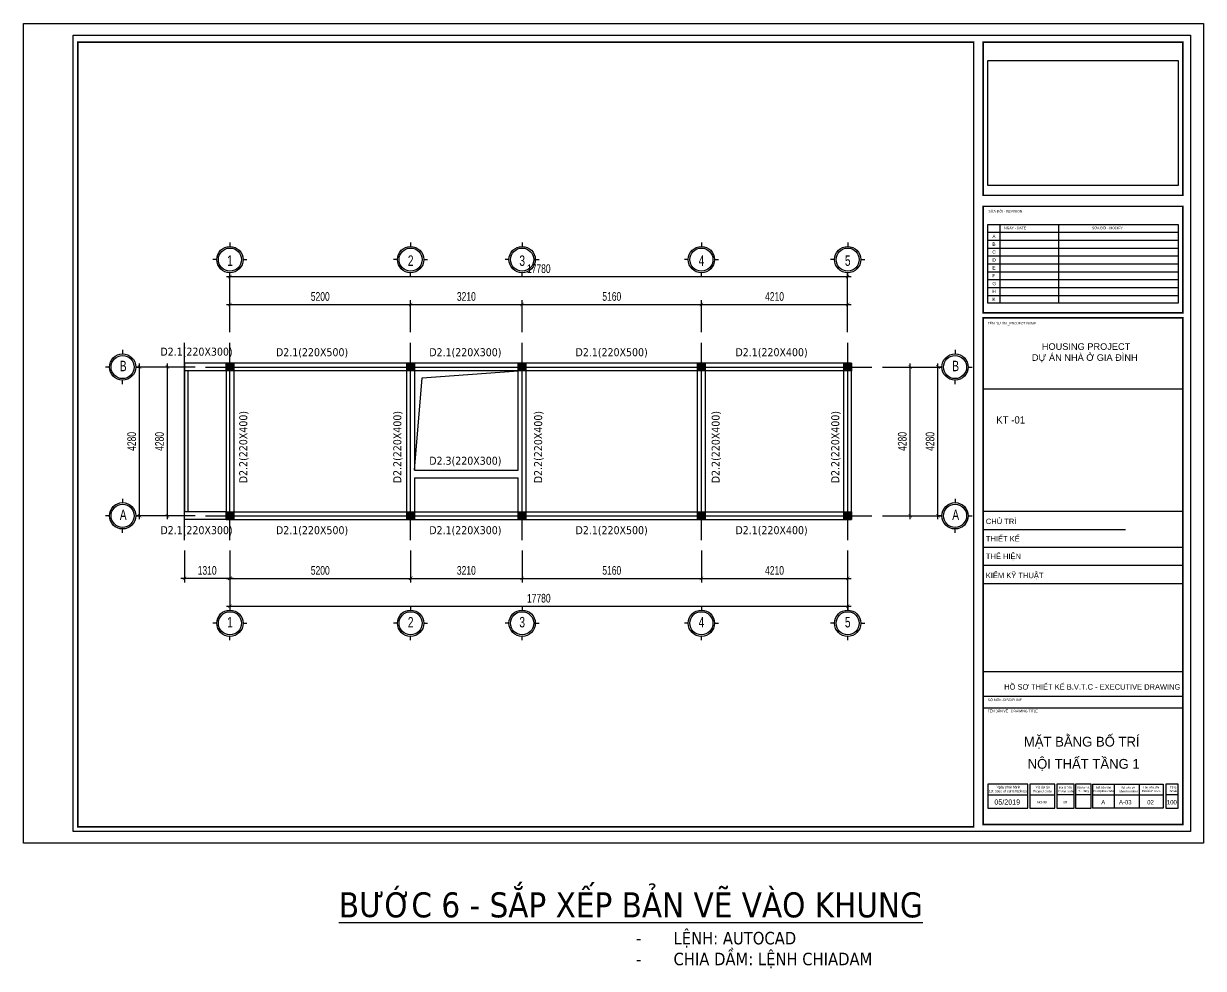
# Model space of a CAD drawing. Header units: inches. Extents: x 442278 to 842836, y -356313 to 59457.
# Drawn here: x 730625 to 764583, y -93785 to -66608 of the extents above; entities that cross this region are included whole.
import ezdxf
from ezdxf.enums import TextEntityAlignment as Align

# ---------------------------------------------------------------- set-up
doc = ezdxf.new("R2010")
doc.units = ezdxf.units.IN
doc.header["$LTSCALE"] = 250
doc.header["$MEASUREMENT"] = 0
doc.linetypes.add('CENTER', pattern=[50.8, 31.75, -6.35, 6.35, -6.35])
for name, color, linetype in [('-KHAO-5000-TEXT', 7, 'Continuous'), ('3', 9, 'Continuous'), ('gsgsdfg', 31, 'Continuous'), ('khungbve', 7, 'Continuous'), ('LA.BT', 7, 'Continuous'), ('LA.DIM', 251, 'Continuous'), ('LA.KHAC', 252, 'Continuous'), ('LA.TEXT', 60, 'Continuous'), ('LA.TRUC', 251, 'CENTER'), ('NETTHAY', 8, 'Continuous'), ('NTHAY', 8, 'Continuous'), ('t', 153, 'Continuous'), ('TEXT', 7, 'Continuous'), ('XDIT-BT', 7, 'Continuous'), ('XDIT-MANH', 252, 'Continuous')]:
    doc.layers.add(name, color=color, linetype=linetype)
doc.styles.add('AVANTH', font='')
doc.styles.add('M1', font='')
doc.styles.add('S.STEXT', font='arial.ttf', dxfattribs={"width": 0.7})
doc.styles.add('SWIS721', font='swiss.ttf')
doc.styles.add('VnAvantH', font='', dxfattribs={"width": 0.7})
doc.styles.add('XREF_ISO_A1_VER$0$SWIS721', font='swiss.ttf')
doc.styles.get('AVANTH').set_extended_font_data('.VnAvantH')
doc.styles.get('M1').set_extended_font_data('.VnAvantH')
doc.styles.get('VnAvantH').set_extended_font_data('.VnAvantH')
doc.dimstyles.new('S.DIM100', dxfattribs={"dimtxt": 250, "dimasz": 100, "dimexe": 120, "dimexo": 0, "dimgap": 100, "dimtad": 1, "dimdec": 0, "dimzin": 13, "dimdsep": 46, "dimtxsty": 'S.STEXT', "dimblk": 'ARCHTICK', "dimblk1": 'ARCHTICK', "dimcen": 0, "dimdle": 100, "dimclrd": 251, "dimclre": 251, "dimclrt": 60, "dimadec": 0, "dimazin": 0, "dimtfac": 1, "dimtdec": 0, "dimtix": 1, "dimtmove": 2, "dimatfit": 3, "dimfxl": 1, "dimtolj": 1, "dimtzin": 13, "dimarcsym": 0})

# ---------------------------------------------------------------- blocks, each defined once
blk = doc.blocks.new('KHUNG CHUAN SEICO')
at = {"layer": 'DEFPOINTS', "lineweight": -3, "ltscale": 2000}
blk.add_lwpolyline([(0, 397.16), (572.13, 397.16), (572.13, 0), (0, 0)], close=True, dxfattribs=at)
at = {"layer": 'gsgsdfg'}
blk.add_lwpolyline([(0, 397.16), (572.13, 397.16), (572.13, 0), (0, 0)], close=True, dxfattribs=at)
blk.add_lwpolyline([(0, 397.16), (572.13, 397.16), (572.13, 0), (0, 0)], close=True, dxfattribs=at)
at = {"layer": 'khungbve', "color": 7}
for p, q in [((465.32, 160.79), (562.18, 160.79)), ((465.32, 143.49), (562.18, 143.49)), ((465.32, 134.68), (562.18, 134.68)), ((465.32, 125.87), (562.18, 125.87)), ((465.32, 125.87), (562.18, 125.87)), ((465.32, 125.87), (562.18, 125.87))]:
    blk.add_line(p, q, dxfattribs=at)
at = {"layer": 'khungbve', "linetype": 'Continuous', "ltscale": 15}
blk.add_line((465.32, 151.98), (534.43, 151.98), dxfattribs=at)
at = {"layer": 'NETTHAY', "ltscale": 0.5}
for points, const_width in [([(26.26, 388.15), (460.75, 388.15), (460.75, 7.88), (26.26, 7.88), (26.26, 388.51)], 0.743), ([(465.32, 388.15), (562.18, 388.15), (562.18, 313.94), (465.32, 313.94), (465.32, 388.51)], 0.74), ([(465.32, 308.63), (562.18, 308.63), (562.18, 256.95), (465.32, 256.95), (465.32, 309)], 0.74), ([(465.32, 254.56), (562.18, 254.56), (562.18, 9.02), (465.32, 9.02), (465.32, 254.56)], 0.74)]:
    blk.add_lwpolyline(points, dxfattribs=dict(at, const_width=const_width))
at = {"layer": 'NTHAY', "lineweight": -3, "ltscale": 2000}
for p, q in [((473.5, 261.64), (473.5, 299.84)), ((502.03, 261.64), (502.03, 299.84)), ((467.64, 296.02), (559.96, 296.02)), ((467.64, 292.2), (559.96, 292.2)), ((467.64, 288.38), (559.96, 288.38)), ((467.64, 284.56), (559.96, 284.56)), ((467.64, 280.74), (559.96, 280.74)), ((467.64, 276.92), (559.96, 276.92)), ((467.64, 273.1), (559.96, 273.1)), ((467.64, 269.28), (559.96, 269.28)), ((467.64, 265.46), (559.96, 265.46)), ((562.18, 83.01), (465.32, 83.01)), ((465.32, 71.23), (562.18, 71.23)), ((562.18, 65.43), (465.32, 65.43)), ((467.54, 23.38), (487.01, 23.38)), ((487.99, 23.38), (500.13, 23.38)), ((509.43, 23.38), (501.12, 23.38)), ((517.65, 23.38), (510.09, 23.38)), ((518.31, 28.54), (518.31, 16.88)), ((518.31, 23.38), (552.56, 23.38)), ((528.91, 28.54), (528.91, 16.88)), ((540.91, 28.54), (540.91, 16.88)), ((559.96, 23.38), (553.87, 23.38))]:
    blk.add_line(p, q, dxfattribs=at)
for points in [[(24.06, 391.61), (565.91, 391.61), (565.91, 5.55), (24.06, 5.55)], [(467.54, 379.35), (559.96, 379.35), (559.96, 318.63), (467.54, 318.63)], [(467.54, 299.84), (559.96, 299.84), (559.96, 261.64), (467.54, 261.64)], [(562.18, 254.56), (465.32, 254.56), (465.32, 220.15), (562.18, 220.15)], [(487.01, 28.54), (467.54, 28.54), (467.54, 16.88), (487.01, 16.88)], [(500.13, 28.54), (487.99, 28.54), (487.99, 16.88), (500.13, 16.88)], [(501.12, 16.88), (509.43, 16.88), (509.43, 28.54), (501.12, 28.54)], [(510.09, 16.88), (517.65, 16.88), (517.65, 28.54), (510.09, 28.54)], [(553.87, 16.88), (559.96, 16.88), (559.96, 28.54), (553.87, 28.54)]]:
    blk.add_lwpolyline(points, close=True, dxfattribs=at)
at = {"layer": 'NTHAY', "lineweight": -3, "ltscale": 2000, "const_width": 0.329}
blk.add_lwpolyline([(465.32, 308.63), (562.18, 308.63), (562.18, 256.95), (465.32, 256.95)], close=True, dxfattribs=at)
at = {"layer": 'NTHAY', "lineweight": -3, "ltscale": 2000}
blk.add_lwpolyline([(518.31, 28.54), (552.56, 28.54), (552.56, 16.88), (518.31, 16.88)], dxfattribs=at)
at = {"layer": '-KHAO-5000-TEXT', "linetype": 'Continuous', "ltscale": 15, "style": 'AVANTH', "oblique": 360}
for s, height, p in [('chñ tr×', 2.644, (466.64, 155.94)), ('THIÕT KÕ', 2.644, (466.64, 147.49)), ('thÓ hiÖn', 2.644, (466.64, 139)), ('KIÓM Kü THUËT', 2.6441, (466.59, 129.72))]:
    blk.add_text(s, height=height, rotation=360, dxfattribs=at).set_placement(p, align=Align.MIDDLE_LEFT)
at = {"layer": '3', "ltscale": 0.5, "style": 'VnAvantH'}
for tag, height, p in [('DRAWING1', 4.75, (514.01, 46.77)), ('DRAWING2', 4.75, (514.07, 36.02)), ('DATE', 2.5, (477.02, 18.64))]:
    blk.add_attdef(tag, text='', height=height, dxfattribs=at).set_placement(p, align=Align.CENTER)
at = {"layer": 't', "lineweight": -3}
for s, insert, char_height, width, attachment_point, style in [('{\\fArial|b0|i0|c0|p34;SỬA ĐỔI - REVISION}', (467.85, 306.8), 1.1889, 39.4464, 1, 'XREF_ISO_A1_VER$0$SWIS721'), ('{\\fArial|b0|i0|c0|p34;NGÀY - DATE}', (475.53, 298.7), 1.1889, 39.4464, 1, 'XREF_ISO_A1_VER$0$SWIS721'), ('{\\fArial|b0|i0|c0|p34;SỬA ĐỔI - MODIFY}', (518.05, 298.7), 1.1889, 39.4464, 1, 'XREF_ISO_A1_VER$0$SWIS721'), ('{\\f.VnArialH|b0|i0|c0|p34;a}', (469.81, 294.91), 1.6436, 39.4464, 1, 'XREF_ISO_A1_VER$0$SWIS721'), ('{\\fArial|b0|i0|c0|p34;TÊN DỰ ÁN _PROJECT NAME}', (467.56, 252.53), 1.1889, 39.4464, 1, 'XREF_ISO_A1_VER$0$SWIS721'), ('{\\fArial|b0|i0|c0|p34; HOUSING PROJECT\\PDỰ ÁN NHÀ Ở GIA ĐÌNH}', (514.6, 242.24), 3.1952, 131.0539, 2, 'XREF_ISO_A1_VER$0$SWIS721'), ('{\\fArial|b0|i0|c0|p34;BỘ\\f.VnArial NarrowH|b0|i0|c0|p34; \\fArial|b0|i0|c0|p34;MÔN-DISCIPLINE}', (467.63, 69.99), 1.1889, 39.4464, 1, 'XREF_ISO_A1_VER$0$SWIS721'), ('{\\fArial|b0|i0|c0|p34;TÊN BẢN VẼ - DRAWING TITLE}', (467.58, 64.59), 1.1834, 31.9189, 1, 'XREF_ISO_A1_VER$0$SWIS721'), ('{\\fArial|b0|i0|c0|p34;Mã dự án\\PProject code}', (494.14, 25.95), 1.1834, 16.9056, 5, 'XREF_ISO_A1_VER$0$SWIS721'), ('{\\fArial|b0|i0|c0|p34;Mã G\\fArial|b0|i0|c238|p34;ĐTK\\PPh\\fArial|b0|i0|c0|p34;ase code}', (505.32, 25.94), 1.0519, 16.9056, 5, 'XREF_ISO_A1_VER$0$SWIS721'), ('{\\fArial|b0|i0|c0|p34;Khố\\fArial|b0|i0|c238|p34;i nh\\fArial|b0|i0|c0|p34;à\\fArial|b0|i0|c238|p34;\\PBuilding}', (513.92, 25.94), 1.0519, 16.9056, 5, 'XREF_ISO_A1_VER$0$SWIS721'), ('{\\fArial|b0|i0|c0|p34;Mã\\fArial|b0|i0|c238|p34; b\\fArial|b0|i0|c0|p34;ộ\\fArial|b0|i0|c238|p34; m\\fArial|b0|i0|c0|p34;ô\\fArial|b0|i0|c238|p34;n\\PD\\fArial|b0|i0|c0|p34;iscipline code}', (523.78, 25.94), 1.0519, 16.9056, 5, 'XREF_ISO_A1_VER$0$SWIS721'), ('{\\fArial|b0|i0|c0|p34;Số bản vẽ\\PSheet number}', (535.7, 25.94), 1.0519, 16.9056, 5, 'XREF_ISO_A1_VER$0$SWIS721'), ('{\\fArial|b0|i0|c0|p34;Lầ\\fArial|b0|i0|c238|p34;n s\\fArial|b0|i0|c0|p34;ử\\fArial|b0|i0|c238|p34;a đ\\fArial|b0|i0|c0|p34;ổi\\PRevision code}', (546.82, 26.1), 1.0519, 16.9056, 5, 'XREF_ISO_A1_VER$0$SWIS721'), ('{\\fArial|b0|i0|c0|p34;Tỷ lệ\\PScale}', (557.54, 26.1), 1.0519, 16.9056, 5, 'XREF_ISO_A1_VER$0$SWIS721'), ('{\\fArial|b0|i0|c0|p34;NO-98}', (493.89, 19.79), 1.1834, 16.9056, 5, 'XREF_ISO_A1_VER$0$SWIS721'), ('{\\fArial|b0|i0|c0|p34;89}', (505.22, 19.79), 1.1834, 16.9056, 5, 'XREF_ISO_A1_VER$0$SWIS721'), ('{\\fArial|b0|i0|c0|p34;A}', (523.56, 19.79), 2.0709, 16.9056, 5, 'SWIS721'), ('{\\fArial|b0|i0|c0|p34;A-03}', (534.24, 19.79), 2.0709, 16.9056, 5, 'SWIS721'), ('{\\fArial|b0|i0|c0|p34;02}', (546.51, 19.79), 2.0709, 16.9056, 5, 'SWIS721'), ('{\\fArial|b0|i0|c0|p34;100}', (556.83, 19.79), 2.0709, 16.9056, 5, 'SWIS721')]:
    blk.add_mtext(s, dxfattribs=dict(at, insert=insert, char_height=char_height, width=width, attachment_point=attachment_point, style=style))
at = {"layer": 't', "lineweight": 9, "char_height": 1.6436, "width": 39.4464, "attachment_point": 1, "style": 'XREF_ISO_A1_VER$0$SWIS721'}
for s, insert in [('{\\f.VnArialH|b0|i0|c0|p34;c}', (469.81, 287.27)), ('{\\f.VnArialH|b0|i0|c0|p34;b}', (469.81, 291.09)), ('{\\f.VnArialH|b0|i0|c0|p34;d}', (469.81, 283.45)), ('{\\f.VnArialH|b0|i0|c0|p34;e}', (469.81, 279.63)), ('{\\f.VnArialH|b0|i0|c0|p34;f}', (469.81, 275.81)), ('{\\f.VnArialH|b0|i0|c0|p34;g}', (469.81, 271.99)), ('{\\f.VnArialH|b0|i0|c0|p34;h}', (469.81, 268.17)), ('{\\f.VnArialH|b0|i0|c0|p34;k}', (469.81, 264.35))]:
    blk.add_mtext(s, dxfattribs=dict(at, insert=insert))
at = {"layer": 't', "lineweight": -3, "insert": (477.52, 26), "char_height": 1.1834, "attachment_point": 5, "style": 'XREF_ISO_A1_VER$0$SWIS721'}
blk.add_mtext('Ngày phát hành\\P1st issue of current phase', dxfattribs=at)
at = {"layer": 'TEXT', "lineweight": -3, "style": 'M1'}
blk.add_text('hå s¬ thiÕt kÕ b.v.t.c - executive drawing', height=2.6298, dxfattribs=at).set_placement((475.54, 74.37))
blk = doc.blocks.new('_ArchTick')
at = {"color": 0, "linetype": 'ByBlock', "const_width": 0.15}
blk.add_lwpolyline([(-0.5, -0.5), (0.5, 0.5)], dxfattribs=at)
blk = doc.blocks.new('*D739')
at = {"layer": 'DEFPOINTS', "color": 0, "transparency": 16777216}
for p in [(734764, -76486), (735564, -76486), (735564, -80766)]:
    blk.add_point(p, dxfattribs=at)
at = {"layer": 'LA.DIM', "color": 251, "lineweight": -2, "transparency": 16777216}
for p, q in [((734764, -80866), (734764, -76386)), ((735564, -76486), (734644, -76486)), ((735564, -80766), (734644, -80766))]:
    blk.add_line(p, q, dxfattribs=at)
at = {"layer": 'LA.DIM', "color": 251, "lineweight": -2, "transparency": 16777216, "xscale": 100, "yscale": 100, "zscale": 100}
for p, rotation in [((734764, -76486), 90), ((734764, -80766), 270)]:
    blk.add_blockref('_ArchTick', p, dxfattribs=dict(at, rotation=rotation))
at = {"layer": 'LA.DIM', "color": 60, "transparency": 16777216, "insert": (734537, -78626), "char_height": 250, "attachment_point": 5, "rotation": 90, "style": 'S.STEXT'}
blk.add_mtext('\\A1;4280', dxfattribs=at)
blk = doc.blocks.new('*D740')
at = {"layer": 'DEFPOINTS', "color": 0, "transparency": 16777216}
for p in [(733964, -76486), (735564, -76486), (735564, -80766)]:
    blk.add_point(p, dxfattribs=at)
at = {"layer": 'LA.DIM', "color": 251, "lineweight": -2, "transparency": 16777216}
for p, q in [((733964, -80866), (733964, -76386)), ((735564, -76486), (733844, -76486)), ((735564, -80766), (733844, -80766))]:
    blk.add_line(p, q, dxfattribs=at)
at = {"layer": 'LA.DIM', "color": 251, "lineweight": -2, "transparency": 16777216, "xscale": 100, "yscale": 100, "zscale": 100}
for p, rotation in [((733964, -76486), 90), ((733964, -80766), 270)]:
    blk.add_blockref('_ArchTick', p, dxfattribs=dict(at, rotation=rotation))
at = {"layer": 'LA.DIM', "color": 60, "transparency": 16777216, "insert": (733737, -78626), "char_height": 250, "attachment_point": 5, "rotation": 90, "style": 'S.STEXT'}
blk.add_mtext('\\A1;4280', dxfattribs=at)
blk = doc.blocks.new('*D741')
at = {"layer": 'DEFPOINTS', "color": 0, "transparency": 16777216}
for p in [(755344, -76486), (756144, -76486), (755344, -80766)]:
    blk.add_point(p, dxfattribs=at)
at = {"layer": 'LA.DIM', "color": 251, "lineweight": -2, "transparency": 16777216}
for p, q in [((756144, -80866), (756144, -76386)), ((755344, -76486), (756264, -76486)), ((755344, -80766), (756264, -80766))]:
    blk.add_line(p, q, dxfattribs=at)
at = {"layer": 'LA.DIM', "color": 251, "lineweight": -2, "transparency": 16777216, "xscale": 100, "yscale": 100, "zscale": 100}
for p, rotation in [((756144, -76486), 90), ((756144, -80766), 270)]:
    blk.add_blockref('_ArchTick', p, dxfattribs=dict(at, rotation=rotation))
at = {"layer": 'LA.DIM', "color": 60, "transparency": 16777216, "insert": (755917, -78626), "char_height": 250, "attachment_point": 5, "rotation": 90, "style": 'S.STEXT'}
blk.add_mtext('\\A1;4280', dxfattribs=at)
blk = doc.blocks.new('*D742')
at = {"layer": 'DEFPOINTS', "color": 0, "transparency": 16777216}
for p in [(755344, -76486), (756944, -76486), (755344, -80766)]:
    blk.add_point(p, dxfattribs=at)
at = {"layer": 'LA.DIM', "color": 251, "lineweight": -2, "transparency": 16777216}
for p, q in [((756944, -80866), (756944, -76386)), ((755344, -76486), (757064, -76486)), ((755344, -80766), (757064, -80766))]:
    blk.add_line(p, q, dxfattribs=at)
at = {"layer": 'LA.DIM', "color": 251, "lineweight": -2, "transparency": 16777216, "xscale": 100, "yscale": 100, "zscale": 100}
for p, rotation in [((756944, -76486), 90), ((756944, -80766), 270)]:
    blk.add_blockref('_ArchTick', p, dxfattribs=dict(at, rotation=rotation))
at = {"layer": 'LA.DIM', "color": 60, "transparency": 16777216, "insert": (756717, -78626), "char_height": 250, "attachment_point": 5, "rotation": 90, "style": 'S.STEXT'}
blk.add_mtext('\\A1;4280', dxfattribs=at)
blk = doc.blocks.new('*D723')
at = {"layer": 'DEFPOINTS', "color": 0, "transparency": 16777216}
for p in [(736564, -81766), (741764, -81766), (741764, -82566)]:
    blk.add_point(p, dxfattribs=at)
at = {"layer": 'LA.DIM', "color": 251, "lineweight": -2, "transparency": 16777216}
for p, q in [((736564, -81766), (736564, -82686)), ((741764, -81766), (741764, -82686)), ((736464, -82566), (741864, -82566))]:
    blk.add_line(p, q, dxfattribs=at)
at = {"layer": 'LA.DIM', "color": 251, "lineweight": -2, "transparency": 16777216, "xscale": 100, "yscale": 100, "zscale": 100, "rotation": 180}
blk.add_blockref('_ArchTick', (736564, -82566), dxfattribs=at)
at = {"layer": 'LA.DIM', "color": 251, "lineweight": -2, "transparency": 16777216, "xscale": 100, "yscale": 100, "zscale": 100}
blk.add_blockref('_ArchTick', (741764, -82566), dxfattribs=at)
at = {"layer": 'LA.DIM', "color": 60, "transparency": 16777216, "insert": (739164, -82338), "char_height": 250, "attachment_point": 5, "style": 'S.STEXT'}
blk.add_mtext('\\A1;5200', dxfattribs=at)
blk = doc.blocks.new('*D724')
at = {"layer": 'DEFPOINTS', "color": 0, "transparency": 16777216}
for p in [(736564, -81766), (754344, -81766), (754344, -83366)]:
    blk.add_point(p, dxfattribs=at)
at = {"layer": 'LA.DIM', "color": 251, "lineweight": -2, "transparency": 16777216}
for p, q in [((736564, -81766), (736564, -83486)), ((754344, -81766), (754344, -83486)), ((736464, -83366), (754444, -83366))]:
    blk.add_line(p, q, dxfattribs=at)
at = {"layer": 'LA.DIM', "color": 251, "lineweight": -2, "transparency": 16777216, "xscale": 100, "yscale": 100, "zscale": 100, "rotation": 180}
blk.add_blockref('_ArchTick', (736564, -83366), dxfattribs=at)
at = {"layer": 'LA.DIM', "color": 251, "lineweight": -2, "transparency": 16777216, "xscale": 100, "yscale": 100, "zscale": 100}
blk.add_blockref('_ArchTick', (754344, -83366), dxfattribs=at)
at = {"layer": 'LA.DIM', "color": 60, "transparency": 16777216, "insert": (745454, -83138), "char_height": 250, "attachment_point": 5, "style": 'S.STEXT'}
blk.add_mtext('\\A1;17780', dxfattribs=at)
blk = doc.blocks.new('*D725')
at = {"layer": 'DEFPOINTS', "color": 0, "transparency": 16777216}
for p in [(741764, -74686), (736564, -75486), (741764, -75486)]:
    blk.add_point(p, dxfattribs=at)
at = {"layer": 'LA.DIM', "color": 251, "lineweight": -2, "transparency": 16777216}
for p, q in [((736464, -74686), (741864, -74686)), ((736564, -75486), (736564, -74566)), ((741764, -75486), (741764, -74566))]:
    blk.add_line(p, q, dxfattribs=at)
at = {"layer": 'LA.DIM', "color": 251, "lineweight": -2, "transparency": 16777216, "xscale": 100, "yscale": 100, "zscale": 100, "rotation": 180}
blk.add_blockref('_ArchTick', (736564, -74686), dxfattribs=at)
at = {"layer": 'LA.DIM', "color": 251, "lineweight": -2, "transparency": 16777216, "xscale": 100, "yscale": 100, "zscale": 100}
blk.add_blockref('_ArchTick', (741764, -74686), dxfattribs=at)
at = {"layer": 'LA.DIM', "color": 60, "transparency": 16777216, "insert": (739164, -74458), "char_height": 250, "attachment_point": 5, "style": 'S.STEXT'}
blk.add_mtext('\\A1;5200', dxfattribs=at)
blk = doc.blocks.new('*D726')
at = {"layer": 'DEFPOINTS', "color": 0, "transparency": 16777216}
for p in [(754344, -73886), (736564, -75486), (754344, -75486)]:
    blk.add_point(p, dxfattribs=at)
at = {"layer": 'LA.DIM', "color": 251, "lineweight": -2, "transparency": 16777216}
for p, q in [((736464, -73886), (754444, -73886)), ((736564, -75486), (736564, -73766)), ((754344, -75486), (754344, -73766))]:
    blk.add_line(p, q, dxfattribs=at)
at = {"layer": 'LA.DIM', "color": 251, "lineweight": -2, "transparency": 16777216, "xscale": 100, "yscale": 100, "zscale": 100, "rotation": 180}
blk.add_blockref('_ArchTick', (736564, -73886), dxfattribs=at)
at = {"layer": 'LA.DIM', "color": 251, "lineweight": -2, "transparency": 16777216, "xscale": 100, "yscale": 100, "zscale": 100}
blk.add_blockref('_ArchTick', (754344, -73886), dxfattribs=at)
at = {"layer": 'LA.DIM', "color": 60, "transparency": 16777216, "insert": (745454, -73658), "char_height": 250, "attachment_point": 5, "style": 'S.STEXT'}
blk.add_mtext('\\A1;17780', dxfattribs=at)
blk = doc.blocks.new('*D727')
at = {"layer": 'DEFPOINTS', "color": 0, "transparency": 16777216}
for p in [(741764, -81766), (744974, -81766), (744974, -82566)]:
    blk.add_point(p, dxfattribs=at)
at = {"layer": 'LA.DIM', "color": 251, "lineweight": -2, "transparency": 16777216}
for p, q in [((741764, -81766), (741764, -82686)), ((744974, -81766), (744974, -82686)), ((741664, -82566), (745074, -82566))]:
    blk.add_line(p, q, dxfattribs=at)
at = {"layer": 'LA.DIM', "color": 251, "lineweight": -2, "transparency": 16777216, "xscale": 100, "yscale": 100, "zscale": 100, "rotation": 180}
blk.add_blockref('_ArchTick', (741764, -82566), dxfattribs=at)
at = {"layer": 'LA.DIM', "color": 251, "lineweight": -2, "transparency": 16777216, "xscale": 100, "yscale": 100, "zscale": 100}
blk.add_blockref('_ArchTick', (744974, -82566), dxfattribs=at)
at = {"layer": 'LA.DIM', "color": 60, "transparency": 16777216, "insert": (743369, -82338), "char_height": 250, "attachment_point": 5, "style": 'S.STEXT'}
blk.add_mtext('\\A1;3210', dxfattribs=at)
blk = doc.blocks.new('*D728')
at = {"layer": 'DEFPOINTS', "color": 0, "transparency": 16777216}
for p in [(736564, -81766), (754344, -81766), (754344, -83366)]:
    blk.add_point(p, dxfattribs=at)
at = {"layer": 'LA.DIM', "color": 251, "lineweight": -2, "transparency": 16777216}
for p, q in [((736564, -81766), (736564, -83486)), ((754344, -81766), (754344, -83486)), ((736464, -83366), (754444, -83366))]:
    blk.add_line(p, q, dxfattribs=at)
at = {"layer": 'LA.DIM', "color": 251, "lineweight": -2, "transparency": 16777216, "xscale": 100, "yscale": 100, "zscale": 100, "rotation": 180}
blk.add_blockref('_ArchTick', (736564, -83366), dxfattribs=at)
at = {"layer": 'LA.DIM', "color": 251, "lineweight": -2, "transparency": 16777216, "xscale": 100, "yscale": 100, "zscale": 100}
blk.add_blockref('_ArchTick', (754344, -83366), dxfattribs=at)
at = {"layer": 'LA.DIM', "color": 60, "transparency": 16777216, "insert": (745454, -83138), "char_height": 250, "attachment_point": 5, "style": 'S.STEXT'}
blk.add_mtext('\\A1;17780', dxfattribs=at)
blk = doc.blocks.new('*D729')
at = {"layer": 'DEFPOINTS', "color": 0, "transparency": 16777216}
for p in [(744974, -74686), (741764, -75486), (744974, -75486)]:
    blk.add_point(p, dxfattribs=at)
at = {"layer": 'LA.DIM', "color": 251, "lineweight": -2, "transparency": 16777216}
for p, q in [((741664, -74686), (745074, -74686)), ((741764, -75486), (741764, -74566)), ((744974, -75486), (744974, -74566))]:
    blk.add_line(p, q, dxfattribs=at)
at = {"layer": 'LA.DIM', "color": 251, "lineweight": -2, "transparency": 16777216, "xscale": 100, "yscale": 100, "zscale": 100, "rotation": 180}
blk.add_blockref('_ArchTick', (741764, -74686), dxfattribs=at)
at = {"layer": 'LA.DIM', "color": 251, "lineweight": -2, "transparency": 16777216, "xscale": 100, "yscale": 100, "zscale": 100}
blk.add_blockref('_ArchTick', (744974, -74686), dxfattribs=at)
at = {"layer": 'LA.DIM', "color": 60, "transparency": 16777216, "insert": (743369, -74458), "char_height": 250, "attachment_point": 5, "style": 'S.STEXT'}
blk.add_mtext('\\A1;3210', dxfattribs=at)
blk = doc.blocks.new('*D730')
at = {"layer": 'DEFPOINTS', "color": 0, "transparency": 16777216}
for p in [(754344, -73886), (736564, -75486), (754344, -75486)]:
    blk.add_point(p, dxfattribs=at)
at = {"layer": 'LA.DIM', "color": 251, "lineweight": -2, "transparency": 16777216}
for p, q in [((736464, -73886), (754444, -73886)), ((736564, -75486), (736564, -73766)), ((754344, -75486), (754344, -73766))]:
    blk.add_line(p, q, dxfattribs=at)
at = {"layer": 'LA.DIM', "color": 251, "lineweight": -2, "transparency": 16777216, "xscale": 100, "yscale": 100, "zscale": 100, "rotation": 180}
blk.add_blockref('_ArchTick', (736564, -73886), dxfattribs=at)
at = {"layer": 'LA.DIM', "color": 251, "lineweight": -2, "transparency": 16777216, "xscale": 100, "yscale": 100, "zscale": 100}
blk.add_blockref('_ArchTick', (754344, -73886), dxfattribs=at)
at = {"layer": 'LA.DIM', "color": 60, "transparency": 16777216, "insert": (745454, -73658), "char_height": 250, "attachment_point": 5, "style": 'S.STEXT'}
blk.add_mtext('\\A1;17780', dxfattribs=at)
blk = doc.blocks.new('*D731')
at = {"layer": 'DEFPOINTS', "color": 0, "transparency": 16777216}
for p in [(744974, -81766), (750134, -81766), (750134, -82566)]:
    blk.add_point(p, dxfattribs=at)
at = {"layer": 'LA.DIM', "color": 251, "lineweight": -2, "transparency": 16777216}
for p, q in [((744974, -81766), (744974, -82686)), ((750134, -81766), (750134, -82686)), ((744874, -82566), (750234, -82566))]:
    blk.add_line(p, q, dxfattribs=at)
at = {"layer": 'LA.DIM', "color": 251, "lineweight": -2, "transparency": 16777216, "xscale": 100, "yscale": 100, "zscale": 100, "rotation": 180}
blk.add_blockref('_ArchTick', (744974, -82566), dxfattribs=at)
at = {"layer": 'LA.DIM', "color": 251, "lineweight": -2, "transparency": 16777216, "xscale": 100, "yscale": 100, "zscale": 100}
blk.add_blockref('_ArchTick', (750134, -82566), dxfattribs=at)
at = {"layer": 'LA.DIM', "color": 60, "transparency": 16777216, "insert": (747554, -82338), "char_height": 250, "attachment_point": 5, "style": 'S.STEXT'}
blk.add_mtext('\\A1;5160', dxfattribs=at)
blk = doc.blocks.new('*D732')
at = {"layer": 'DEFPOINTS', "color": 0, "transparency": 16777216}
for p in [(736564, -81766), (754344, -81766), (754344, -83366)]:
    blk.add_point(p, dxfattribs=at)
at = {"layer": 'LA.DIM', "color": 251, "lineweight": -2, "transparency": 16777216}
for p, q in [((736564, -81766), (736564, -83486)), ((754344, -81766), (754344, -83486)), ((736464, -83366), (754444, -83366))]:
    blk.add_line(p, q, dxfattribs=at)
at = {"layer": 'LA.DIM', "color": 251, "lineweight": -2, "transparency": 16777216, "xscale": 100, "yscale": 100, "zscale": 100, "rotation": 180}
blk.add_blockref('_ArchTick', (736564, -83366), dxfattribs=at)
at = {"layer": 'LA.DIM', "color": 251, "lineweight": -2, "transparency": 16777216, "xscale": 100, "yscale": 100, "zscale": 100}
blk.add_blockref('_ArchTick', (754344, -83366), dxfattribs=at)
at = {"layer": 'LA.DIM', "color": 60, "transparency": 16777216, "insert": (745454, -83138), "char_height": 250, "attachment_point": 5, "style": 'S.STEXT'}
blk.add_mtext('\\A1;17780', dxfattribs=at)
blk = doc.blocks.new('*D733')
at = {"layer": 'DEFPOINTS', "color": 0, "transparency": 16777216}
for p in [(750134, -74686), (744974, -75486), (750134, -75486)]:
    blk.add_point(p, dxfattribs=at)
at = {"layer": 'LA.DIM', "color": 251, "lineweight": -2, "transparency": 16777216}
for p, q in [((744874, -74686), (750234, -74686)), ((744974, -75486), (744974, -74566)), ((750134, -75486), (750134, -74566))]:
    blk.add_line(p, q, dxfattribs=at)
at = {"layer": 'LA.DIM', "color": 251, "lineweight": -2, "transparency": 16777216, "xscale": 100, "yscale": 100, "zscale": 100, "rotation": 180}
blk.add_blockref('_ArchTick', (744974, -74686), dxfattribs=at)
at = {"layer": 'LA.DIM', "color": 251, "lineweight": -2, "transparency": 16777216, "xscale": 100, "yscale": 100, "zscale": 100}
blk.add_blockref('_ArchTick', (750134, -74686), dxfattribs=at)
at = {"layer": 'LA.DIM', "color": 60, "transparency": 16777216, "insert": (747554, -74458), "char_height": 250, "attachment_point": 5, "style": 'S.STEXT'}
blk.add_mtext('\\A1;5160', dxfattribs=at)
blk = doc.blocks.new('*D734')
at = {"layer": 'DEFPOINTS', "color": 0, "transparency": 16777216}
for p in [(754344, -73886), (736564, -75486), (754344, -75486)]:
    blk.add_point(p, dxfattribs=at)
at = {"layer": 'LA.DIM', "color": 251, "lineweight": -2, "transparency": 16777216}
for p, q in [((736464, -73886), (754444, -73886)), ((736564, -75486), (736564, -73766)), ((754344, -75486), (754344, -73766))]:
    blk.add_line(p, q, dxfattribs=at)
at = {"layer": 'LA.DIM', "color": 251, "lineweight": -2, "transparency": 16777216, "xscale": 100, "yscale": 100, "zscale": 100, "rotation": 180}
blk.add_blockref('_ArchTick', (736564, -73886), dxfattribs=at)
at = {"layer": 'LA.DIM', "color": 251, "lineweight": -2, "transparency": 16777216, "xscale": 100, "yscale": 100, "zscale": 100}
blk.add_blockref('_ArchTick', (754344, -73886), dxfattribs=at)
at = {"layer": 'LA.DIM', "color": 60, "transparency": 16777216, "insert": (745454, -73658), "char_height": 250, "attachment_point": 5, "style": 'S.STEXT'}
blk.add_mtext('\\A1;17780', dxfattribs=at)
blk = doc.blocks.new('*D735')
at = {"layer": 'DEFPOINTS', "color": 0, "transparency": 16777216}
for p in [(750134, -81766), (754344, -81766), (754344, -82566)]:
    blk.add_point(p, dxfattribs=at)
at = {"layer": 'LA.DIM', "color": 251, "lineweight": -2, "transparency": 16777216}
for p, q in [((750134, -81766), (750134, -82686)), ((754344, -81766), (754344, -82686)), ((750034, -82566), (754444, -82566))]:
    blk.add_line(p, q, dxfattribs=at)
at = {"layer": 'LA.DIM', "color": 251, "lineweight": -2, "transparency": 16777216, "xscale": 100, "yscale": 100, "zscale": 100, "rotation": 180}
blk.add_blockref('_ArchTick', (750134, -82566), dxfattribs=at)
at = {"layer": 'LA.DIM', "color": 251, "lineweight": -2, "transparency": 16777216, "xscale": 100, "yscale": 100, "zscale": 100}
blk.add_blockref('_ArchTick', (754344, -82566), dxfattribs=at)
at = {"layer": 'LA.DIM', "color": 60, "transparency": 16777216, "insert": (752239, -82338), "char_height": 250, "attachment_point": 5, "style": 'S.STEXT'}
blk.add_mtext('\\A1;4210', dxfattribs=at)
blk = doc.blocks.new('*D736')
at = {"layer": 'DEFPOINTS', "color": 0, "transparency": 16777216}
for p in [(736564, -81766), (754344, -81766), (754344, -83366)]:
    blk.add_point(p, dxfattribs=at)
at = {"layer": 'LA.DIM', "color": 251, "lineweight": -2, "transparency": 16777216}
for p, q in [((736564, -81766), (736564, -83486)), ((754344, -81766), (754344, -83486)), ((736464, -83366), (754444, -83366))]:
    blk.add_line(p, q, dxfattribs=at)
at = {"layer": 'LA.DIM', "color": 251, "lineweight": -2, "transparency": 16777216, "xscale": 100, "yscale": 100, "zscale": 100, "rotation": 180}
blk.add_blockref('_ArchTick', (736564, -83366), dxfattribs=at)
at = {"layer": 'LA.DIM', "color": 251, "lineweight": -2, "transparency": 16777216, "xscale": 100, "yscale": 100, "zscale": 100}
blk.add_blockref('_ArchTick', (754344, -83366), dxfattribs=at)
at = {"layer": 'LA.DIM', "color": 60, "transparency": 16777216, "insert": (745454, -83138), "char_height": 250, "attachment_point": 5, "style": 'S.STEXT'}
blk.add_mtext('\\A1;17780', dxfattribs=at)
blk = doc.blocks.new('*D737')
at = {"layer": 'DEFPOINTS', "color": 0, "transparency": 16777216}
for p in [(754344, -74686), (750134, -75486), (754344, -75486)]:
    blk.add_point(p, dxfattribs=at)
at = {"layer": 'LA.DIM', "color": 251, "lineweight": -2, "transparency": 16777216}
for p, q in [((750034, -74686), (754444, -74686)), ((750134, -75486), (750134, -74566)), ((754344, -75486), (754344, -74566))]:
    blk.add_line(p, q, dxfattribs=at)
at = {"layer": 'LA.DIM', "color": 251, "lineweight": -2, "transparency": 16777216, "xscale": 100, "yscale": 100, "zscale": 100, "rotation": 180}
blk.add_blockref('_ArchTick', (750134, -74686), dxfattribs=at)
at = {"layer": 'LA.DIM', "color": 251, "lineweight": -2, "transparency": 16777216, "xscale": 100, "yscale": 100, "zscale": 100}
blk.add_blockref('_ArchTick', (754344, -74686), dxfattribs=at)
at = {"layer": 'LA.DIM', "color": 60, "transparency": 16777216, "insert": (752239, -74458), "char_height": 250, "attachment_point": 5, "style": 'S.STEXT'}
blk.add_mtext('\\A1;4210', dxfattribs=at)
blk = doc.blocks.new('*D738')
at = {"layer": 'DEFPOINTS', "color": 0, "transparency": 16777216}
for p in [(754344, -73886), (736564, -75486), (754344, -75486)]:
    blk.add_point(p, dxfattribs=at)
at = {"layer": 'LA.DIM', "color": 251, "lineweight": -2, "transparency": 16777216}
for p, q in [((736464, -73886), (754444, -73886)), ((736564, -75486), (736564, -73766)), ((754344, -75486), (754344, -73766))]:
    blk.add_line(p, q, dxfattribs=at)
at = {"layer": 'LA.DIM', "color": 251, "lineweight": -2, "transparency": 16777216, "xscale": 100, "yscale": 100, "zscale": 100, "rotation": 180}
blk.add_blockref('_ArchTick', (736564, -73886), dxfattribs=at)
at = {"layer": 'LA.DIM', "color": 251, "lineweight": -2, "transparency": 16777216, "xscale": 100, "yscale": 100, "zscale": 100}
blk.add_blockref('_ArchTick', (754344, -73886), dxfattribs=at)
at = {"layer": 'LA.DIM', "color": 60, "transparency": 16777216, "insert": (745454, -73658), "char_height": 250, "attachment_point": 5, "style": 'S.STEXT'}
blk.add_mtext('\\A1;17780', dxfattribs=at)
blk = doc.blocks.new('*D743')
at = {"layer": 'DEFPOINTS', "color": 0, "transparency": 16777216}
for p in [(735254, -81766), (736564, -81766), (735254, -82566)]:
    blk.add_point(p, dxfattribs=at)
at = {"layer": 'LA.DIM', "color": 251, "lineweight": -2, "transparency": 16777216}
for p, q in [((735254, -81766), (735254, -82686)), ((736564, -81766), (736564, -82686)), ((736664, -82566), (735154, -82566))]:
    blk.add_line(p, q, dxfattribs=at)
at = {"layer": 'LA.DIM', "color": 251, "lineweight": -2, "transparency": 16777216, "xscale": 100, "yscale": 100, "zscale": 100, "rotation": 180}
blk.add_blockref('_ArchTick', (735254, -82566), dxfattribs=at)
at = {"layer": 'LA.DIM', "color": 251, "lineweight": -2, "transparency": 16777216, "xscale": 100, "yscale": 100, "zscale": 100}
blk.add_blockref('_ArchTick', (736564, -82566), dxfattribs=at)
at = {"layer": 'LA.DIM', "color": 60, "transparency": 16777216, "insert": (735909, -82338), "char_height": 250, "attachment_point": 5, "style": 'S.STEXT'}
blk.add_mtext('\\A1;1310', dxfattribs=at)

msp = doc.modelspace()

# ---------------------------------------------------------------- hatches: boundary and pattern name
at = {"layer": 'LA.KHAC'}
for points in [[(736454.63, -76596.04), (736454.63, -76376.04), (736674.63, -76376.04), (736674.63, -76596.04)], [(741654.63, -76596.04), (741654.63, -76376.04), (741874.63, -76376.04), (741874.63, -76596.04)], [(744864.63, -76596.04), (744864.63, -76376.04), (745084.63, -76376.04), (745084.63, -76596.04)], [(750024.63, -76596.04), (750024.63, -76376.04), (750244.63, -76376.04), (750244.63, -76596.04)], [(754234.63, -76596.04), (754234.63, -76376.04), (754454.63, -76376.04), (754454.63, -76596.04)], [(736454.63, -80876.04), (736454.63, -80656.04), (736674.63, -80656.04), (736674.63, -80876.04)], [(741654.63, -80876.04), (741654.63, -80656.04), (741874.63, -80656.04), (741874.63, -80876.04)], [(744864.63, -80876.04), (744864.63, -80656.04), (745084.63, -80656.04), (745084.63, -80876.04)], [(750024.63, -80876.04), (750024.63, -80656.04), (750244.63, -80656.04), (750244.63, -80876.04)], [(754234.63, -80876.04), (754234.63, -80656.04), (754454.63, -80656.04), (754454.63, -80876.04)]]:
    msp.add_hatch(color=256, dxfattribs=at).paths.add_polyline_path(points, flags=16)

# ---------------------------------------------------------------- linework, layer by layer
at = {"layer": 'LA.BT'}
for points in [[(736454.63, -76596.04), (736454.63, -76376.04), (736674.63, -76376.04), (736674.63, -76596.04)], [(741654.63, -76596.04), (741654.63, -76376.04), (741874.63, -76376.04), (741874.63, -76596.04)], [(744864.63, -76596.04), (744864.63, -76376.04), (745084.63, -76376.04), (745084.63, -76596.04)], [(750024.63, -76596.04), (750024.63, -76376.04), (750244.63, -76376.04), (750244.63, -76596.04)], [(754234.63, -76596.04), (754234.63, -76376.04), (754454.63, -76376.04), (754454.63, -76596.04)], [(736454.63, -80876.04), (736454.63, -80656.04), (736674.63, -80656.04), (736674.63, -80876.04)], [(741654.63, -80876.04), (741654.63, -80656.04), (741874.63, -80656.04), (741874.63, -80876.04)], [(744864.63, -80876.04), (744864.63, -80656.04), (745084.63, -80656.04), (745084.63, -80876.04)], [(750024.63, -80876.04), (750024.63, -80656.04), (750244.63, -80656.04), (750244.63, -80876.04)], [(754234.63, -80876.04), (754234.63, -80656.04), (754454.63, -80656.04), (754454.63, -80876.04)]]:
    msp.add_lwpolyline(points, close=True, dxfattribs=at)
at = {"layer": 'LA.TRUC', "ltscale": 30}
for p, q in [((735254.29, -81466.04), (735254.29, -75786.04)), ((736564.29, -81466.04), (736564.29, -75786.04)), ((741764.29, -81466.04), (741764.29, -75786.04)), ((744974.29, -81466.04), (744974.29, -75786.04)), ((750134.29, -81466.04), (750134.29, -75786.04)), ((754344.29, -81466.04), (754344.29, -75786.04)), ((735864.29, -76486.04), (755044.29, -76486.04)), ((735864.29, -80766.04), (755044.29, -80766.04))]:
    msp.add_line(p, q, dxfattribs=at)
at = {"layer": 'XDIT-BT'}
for p, q in [((754454.29, -76376.04), (735254.29, -76376.04)), ((735254.29, -76376.04), (735254.29, -76596.04)), ((754454.29, -80876.04), (754454.29, -76376.04)), ((736454.29, -76596.04), (735254.29, -76596.04)), ((735254.29, -76596.04), (735254.29, -80656.04)), ((735354.29, -76596.04), (735354.29, -80656.04)), ((736454.29, -76596.04), (736454.29, -80656.04)), ((741874.29, -79456.04), (744864.29, -79456.04)), ((741874.29, -79676.04), (744864.29, -79676.04)), ((736454.29, -80656.04), (735254.29, -80656.04)), ((735254.29, -80876.04), (735254.29, -80656.04)), ((736454.29, -80876.04), (735254.29, -80876.04)), ((736454.29, -80876.04), (754454.29, -80876.04))]:
    msp.add_line(p, q, dxfattribs=at)
for points in [[(736674.29, -80656.04), (741654.29, -80656.04), (741654.29, -76596.04), (736674.29, -76596.04)], [(745084.29, -80656.04), (750024.29, -80656.04), (750024.29, -76596.04), (745084.29, -76596.04)], [(750244.29, -80656.04), (754234.29, -80656.04), (754234.29, -76596.04), (750244.29, -76596.04)]]:
    msp.add_lwpolyline(points, close=True, dxfattribs=at)
for points in [[(744864.29, -79456.04), (744864.29, -76596.04), (741874.29, -76596.04), (741874.29, -79456.04)], [(741874.29, -79676.04), (741874.29, -80656.04), (744864.29, -80656.04), (744864.29, -79676.04)]]:
    msp.add_lwpolyline(points, dxfattribs=at)
at = {"layer": 'XDIT-BT', "linetype": 'Continuous'}
for centre in [(736564.29, -73396.27), (741764.29, -73396.27), (744974.29, -73396.27), (750134.29, -73396.27), (754344.29, -73396.27), (733474.52, -76486.04), (757434.52, -76486.04), (733474.52, -80766.04), (757434.52, -80766.04), (736564.29, -83856.27), (741764.29, -83856.27), (744974.29, -83856.27), (750134.29, -83856.27), (754344.29, -83856.27)]:
    msp.add_circle(centre, 332.64, dxfattribs=at)
at = {"layer": 'XDIT-MANH', "linetype": 'Continuous'}
for p, q in [((736564.29, -72906.04), (736564.29, -73017.99)), ((741764.29, -72906.04), (741764.29, -73017.99)), ((744974.29, -72906.04), (744974.29, -73017.99)), ((750134.29, -72906.04), (750134.29, -73017.99)), ((754344.29, -72906.04), (754344.29, -73017.99)), ((736186.02, -73396.27), (736074.07, -73396.27)), ((736942.57, -73396.27), (737054.52, -73396.27)), ((741386.02, -73396.27), (741274.07, -73396.27)), ((742142.57, -73396.27), (742254.52, -73396.27)), ((744596.02, -73396.27), (744484.07, -73396.27)), ((745352.57, -73396.27), (745464.52, -73396.27)), ((749756.02, -73396.27), (749644.07, -73396.27)), ((750512.57, -73396.27), (750624.52, -73396.27)), ((753966.02, -73396.27), (753854.07, -73396.27)), ((754722.57, -73396.27), (754834.52, -73396.27)), ((736564.29, -73886.49), (736564.29, -73774.54)), ((741764.29, -73886.49), (741764.29, -73774.54)), ((744974.29, -73886.49), (744974.29, -73774.54)), ((750134.29, -73886.49), (750134.29, -73774.54)), ((754344.29, -73886.49), (754344.29, -73774.54)), ((733474.52, -75995.82), (733474.52, -76107.77)), ((757434.52, -75995.82), (757434.52, -76107.77)), ((733096.24, -76486.04), (732984.29, -76486.04)), ((733852.79, -76486.04), (733964.74, -76486.04)), ((757056.24, -76486.04), (756944.29, -76486.04)), ((757812.79, -76486.04), (757924.74, -76486.04)), ((733474.52, -76976.27), (733474.52, -76864.32)), ((757434.52, -76976.27), (757434.52, -76864.32)), ((733474.52, -80275.82), (733474.52, -80387.77)), ((757434.52, -80275.82), (757434.52, -80387.77)), ((733096.24, -80766.04), (732984.29, -80766.04)), ((733852.79, -80766.04), (733964.74, -80766.04)), ((757056.24, -80766.04), (756944.29, -80766.04)), ((757812.79, -80766.04), (757924.74, -80766.04)), ((733474.52, -81256.27), (733474.52, -81144.32)), ((757434.52, -81256.27), (757434.52, -81144.32)), ((736564.29, -83366.04), (736564.29, -83477.99)), ((741764.29, -83366.04), (741764.29, -83477.99)), ((744974.29, -83366.04), (744974.29, -83477.99)), ((750134.29, -83366.04), (750134.29, -83477.99)), ((754344.29, -83366.04), (754344.29, -83477.99)), ((736186.02, -83856.27), (736074.07, -83856.27)), ((736942.57, -83856.27), (737054.52, -83856.27)), ((741386.02, -83856.27), (741274.07, -83856.27)), ((742142.57, -83856.27), (742254.52, -83856.27)), ((744596.02, -83856.27), (744484.07, -83856.27)), ((745352.57, -83856.27), (745464.52, -83856.27)), ((749756.02, -83856.27), (749644.07, -83856.27)), ((750512.57, -83856.27), (750624.52, -83856.27)), ((753966.02, -83856.27), (753854.07, -83856.27)), ((754722.57, -83856.27), (754834.52, -83856.27)), ((736564.29, -84346.49), (736564.29, -84234.54)), ((741764.29, -84346.49), (741764.29, -84234.54)), ((744974.29, -84346.49), (744974.29, -84234.54)), ((750134.29, -84346.49), (750134.29, -84234.54)), ((754344.29, -84346.49), (754344.29, -84234.54))]:
    msp.add_line(p, q, dxfattribs=at)
at = {"layer": 'XDIT-MANH'}
for p, q in [((742100.89, -76796.27), (744864.29, -76596.04)), ((741874.29, -79456.04), (742100.89, -76796.27))]:
    msp.add_line(p, q, dxfattribs=at)
at = {"layer": 'XDIT-MANH', "linetype": 'Continuous'}
for centre in [(736564.29, -73396.27), (741764.29, -73396.27), (744974.29, -73396.27), (750134.29, -73396.27), (754344.29, -73396.27), (733474.52, -76486.04), (757434.52, -76486.04), (733474.52, -80766.04), (757434.52, -80766.04), (736564.29, -83856.27), (741764.29, -83856.27), (744974.29, -83856.27), (750134.29, -83856.27), (754344.29, -83856.27)]:
    msp.add_circle(centre, 378.28, dxfattribs=at)

# ---------------------------------------------------------------- block references
at = {"layer": 'LA.DIM'}
ref = msp.add_blockref('KHUNG CHUAN SEICO', (730625.15, -90180.34), dxfattribs=dict(at, xscale=59.35300561240523, yscale=59.35300561205079, zscale=59.35300561188299))
ref.add_attrib('DRAWING1', 'mÆt b»ng bè trÝ ', dxfattribs={"layer": '3', "ltscale": 0.5, "height": 281.9268, "style": 'VnAvantH'}).set_placement((761133.44, -87404.26), align=Align.CENTER)
ref.add_attrib('DRAWING2', 'néi thÊt tÇng 1', dxfattribs={"layer": '3', "ltscale": 0.5, "height": 281.9268, "style": 'VnAvantH'}).set_placement((761136.9, -88042.48), align=Align.CENTER)
ref.add_attrib('DWNNO', 'kt -01', dxfattribs={"layer": '3', "ltscale": 0.5, "height": 207.736, "style": 'VnAvantH'}).set_placement((759035.73, -78112.35), align=Align.CENTER)
ref.add_attrib('DATE', '05/2019', dxfattribs={"layer": '3', "ltscale": 0.5, "height": 148.383, "style": 'VnAvantH'}).set_placement((758937.67, -89074.19), align=Align.CENTER)

# ---------------------------------------------------------------- texts
at = {"layer": 'LA.TEXT', "style": 'S.STEXT', "width": 0.7}
for s, p in [('1', (736484.29, -73576.04)), ('2', (741684.29, -73576.04)), ('3', (744894.29, -73576.04)), ('4', (750054.29, -73576.04)), ('5', (754264.29, -73576.04)), ('B', (733394.29, -76606.04)), ('B', (757354.29, -76606.04)), ('A', (733394.29, -80886.04)), ('A', (757354.29, -80886.04)), ('1', (736484.29, -83976.04)), ('2', (741684.29, -83976.04)), ('3', (744894.29, -83976.04)), ('4', (750054.29, -83976.04)), ('5', (754264.29, -83976.04))]:
    msp.add_text(s, height=300, dxfattribs=at).set_placement(p)
at = {"layer": 'LA.TEXT', "attachment_point": 7, "style": 'AVANTH'}
for s, insert, char_height, width in [('{\\fTahoma|b0|i0|c0|p34;D2.1(220X300)}', (734564.48, -76201.58), 230.4, 9065.0469), ('{\\fTahoma|b0|i0|c0|p34;D2.1(220X500)}', (737889.61, -76217.21), 230.4, 9065.0469), ('{\\fTahoma|b0|i0|c0|p34;D2.1(220X300)}', (742301.71, -76217.21), 230.4, 9065.0469), ('{\\fTahoma|b0|i0|c0|p34;D2.1(220X500)}', (746512.03, -76217.21), 230.4, 9065.0469), ('{\\fTahoma|b0|i0|c0|p34;D2.1(220X400)}', (751115.36, -76217.21), 230.4, 9065.0469), ('{\\fTahoma|b0|i0|c0|p34;D2.3(220X300)}', (742301.71, -79338.53), 230.4, 9065.0469), ('{\\fTahoma|b0|i0|c0|p34;D2.1(220X300)}', (734564.48, -81336.17), 230.4, 9065.0469), ('{\\fTahoma|b0|i0|c0|p34;D2.1(220X500)}', (737889.61, -81336.17), 230.4, 9065.0469), ('{\\fTahoma|b0|i0|c0|p34;D2.1(220X300)}', (742301.71, -81336.17), 230.4, 9065.0469), ('{\\fTahoma|b0|i0|c0|p34;D2.1(220X500)}', (746512.03, -81336.17), 230.4, 9065.0469), ('{\\fTahoma|b0|i0|c0|p34;D2.1(220X400)}', (751115.36, -81336.17), 230.4, 9065.0469), ('{\\fTahoma|b0|i0|c0|p34;\\LBƯỚC 6 - SẮP XẾP BẢN VẼ VÀO KHUNG}', (739699.31, -92331.57), 720, 36335.2214), ('\\pi-1080,l1440,t1440;{\\fTahoma|b0|i0|c0|p34;-^ILỆNH: AUTOCAD\\P-^ICHIA DẦM: LỆNH CHIADAM}', (747892.03, -93784.99), 360, 14164.1358)]:
    msp.add_mtext(s, dxfattribs=dict(at, insert=insert, char_height=char_height, width=width))
at = {"layer": 'LA.TEXT', "char_height": 230.4, "width": 9065.0469, "attachment_point": 7, "rotation": 90, "style": 'AVANTH'}
for insert in [(737103.93, -79828.16), (741537.89, -79828.16), (745592.5, -79828.16), (750701.14, -79828.16), (754142.95, -79828.16)]:
    msp.add_mtext('{\\fTahoma|b0|i0|c0|p34;D2.2(220X400)}', dxfattribs=dict(at, insert=insert))

# ---------------------------------------------------------------- dimensions: what is measured, and where the dimension line sits
at = {"layer": 'LA.DIM'}
for base, p1, p2, picture, middle in [((754344.29, -73886.04), (736564.29, -75486.04), (754344.29, -75486.04), '*D726', (745454.29, -73658.4)), ((754344.29, -73886.04), (736564.29, -75486.04), (754344.29, -75486.04), '*D730', (745454.29, -73658.4)), ((754344.29, -73886.04), (736564.29, -75486.04), (754344.29, -75486.04), '*D734', (745454.29, -73658.4)), ((754344.29, -73886.04), (736564.29, -75486.04), (754344.29, -75486.04), '*D738', (745454.29, -73658.4)), ((741764.29, -74686.04), (736564.29, -75486.04), (741764.29, -75486.04), '*D725', (739164.29, -74458.4)), ((744974.29, -74686.04), (741764.29, -75486.04), (744974.29, -75486.04), '*D729', (743369.29, -74458.32)), ((750134.29, -74686.04), (744974.29, -75486.04), (750134.29, -75486.04), '*D733', (747554.29, -74458.4)), ((754344.29, -74686.04), (750134.29, -75486.04), (754344.29, -75486.04), '*D737', (752239.29, -74458.4)), ((741764.29, -82566.04), (736564.29, -81766.04), (741764.29, -81766.04), '*D723', (739164.29, -82338.4)), ((754344.29, -83366.04), (736564.29, -81766.04), (754344.29, -81766.04), '*D724', (745454.29, -83138.4)), ((754344.29, -83366.04), (736564.29, -81766.04), (754344.29, -81766.04), '*D728', (745454.29, -83138.4)), ((754344.29, -83366.04), (736564.29, -81766.04), (754344.29, -81766.04), '*D732', (745454.29, -83138.4)), ((754344.29, -83366.04), (736564.29, -81766.04), (754344.29, -81766.04), '*D736', (745454.29, -83138.4)), ((744974.29, -82566.04), (741764.29, -81766.04), (744974.29, -81766.04), '*D727', (743369.29, -82338.32)), ((750134.29, -82566.04), (744974.29, -81766.04), (750134.29, -81766.04), '*D731', (747554.29, -82338.4)), ((754344.29, -82566.04), (750134.29, -81766.04), (754344.29, -81766.04), '*D735', (752239.29, -82338.4))]:
    dim = msp.add_linear_dim(base=base, p1=p1, p2=p2, dimstyle='S.DIM100', dxfattribs=at)
    dim.commit()
    dim.dimension.update_dxf_attribs({"geometry": picture, "text_midpoint": middle})
for base, p1, p2, picture, middle in [((733964.29, -76486.04), (735564.29, -80766.04), (735564.29, -76486.04), '*D740', (733736.65, -78626.04)), ((734764.29, -76486.04), (735564.29, -80766.04), (735564.29, -76486.04), '*D739', (734536.65, -78626.04)), ((756144.29, -76486.04), (755344.29, -80766.04), (755344.29, -76486.04), '*D741', (755916.65, -78626.04)), ((756944.29, -76486.04), (755344.29, -80766.04), (755344.29, -76486.04), '*D742', (756716.65, -78626.04))]:
    dim = msp.add_linear_dim(base=base, p1=p1, p2=p2, angle=90, dimstyle='S.DIM100', dxfattribs=at)
    dim.commit()
    dim.dimension.update_dxf_attribs({"geometry": picture, "text_midpoint": middle})
dim = msp.add_aligned_dim(p1=(736564.29, -81766.04), p2=(735254.29, -81766.04), distance=800, dimstyle='S.DIM100', dxfattribs=at)
dim.commit()
dim.dimension.update_dxf_attribs({"geometry": '*D743', "text_midpoint": (735909.29, -82338.32)})

doc.saveas('drawing.dxf')
